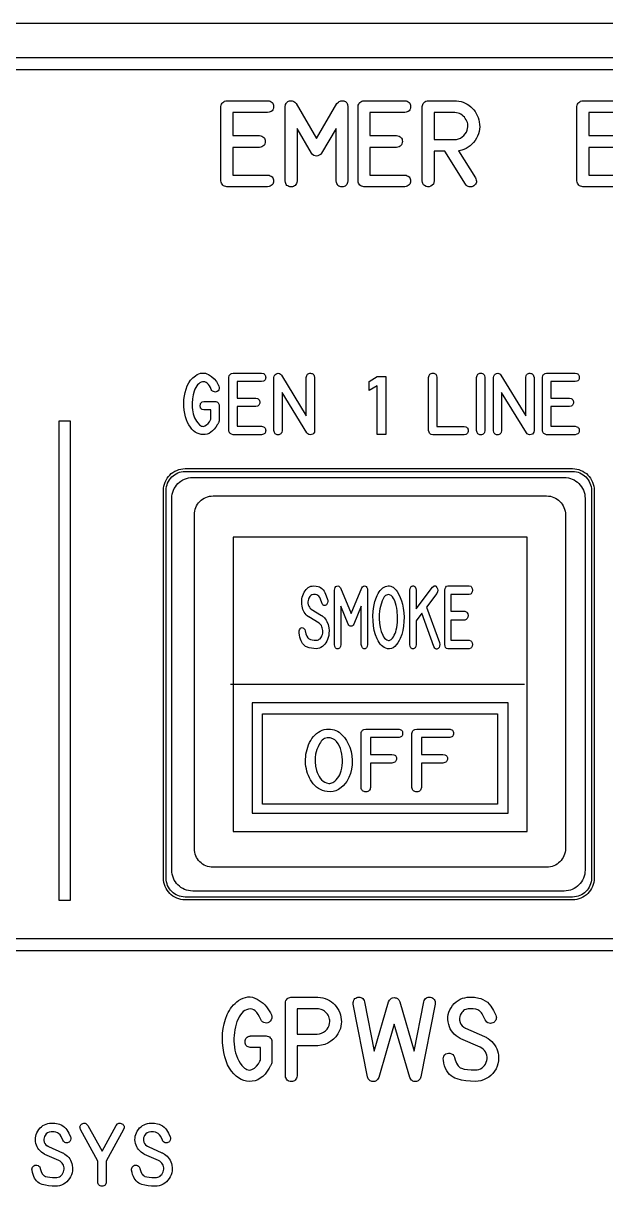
# Model space of a CAD drawing. Extents: x 27 to 704, y 10 to 614.
# Drawn here: x 63.5 to 95.2, y 252 to 315.7 of the extents above; entities that cross this region are included whole.
import ezdxf

# ---------------------------------------------------------------- set-up
doc = ezdxf.new("R2010")
doc.units = 0
for name, color, linetype in [('_BACKPANEL', 5, 'CONTINUOUS'), ('_ENGRAVING', 105, 'CONTINUOUS'), ('_LABELS', 30, 'CONTINUOUS'), ('_TOPLAYER', 1, 'CONTINUOUS')]:
    doc.layers.add(name, color=color, linetype=linetype)

msp = doc.modelspace()

# ---------------------------------------------------------------- linework, layer by layer
at = {"layer": '_BACKPANEL'}
for points in [[(26.966, 315.712), (26.966, 302.323), (26.966, 275.545), (26.966, 221.988), (26.966, 208.599), (26.966, 181.821), (171.966, 181.821), (171.966, 208.599), (171.966, 221.988), (171.966, 275.545), (171.966, 302.323), (171.966, 315.712)], [(72.268, 291.339), (93.364, 291.339), (93.469, 291.334), (93.571, 291.318), (93.67, 291.293), (93.764, 291.258), (93.854, 291.215), (93.939, 291.164), (94.018, 291.105), (94.091, 291.039), (94.157, 290.966), (94.216, 290.887), (94.267, 290.802), (94.31, 290.712), (94.345, 290.618), (94.37, 290.519), (94.385, 290.417), (94.391, 290.311), (94.391, 269.216), (94.385, 269.111), (94.37, 269.009), (94.345, 268.91), (94.31, 268.816), (94.267, 268.726), (94.216, 268.641), (94.157, 268.562), (94.091, 268.489), (94.018, 268.423), (93.939, 268.364), (93.854, 268.313), (93.764, 268.269), (93.67, 268.235), (93.571, 268.21), (93.469, 268.194), (93.364, 268.189), (72.268, 268.189), (72.163, 268.194), (72.06, 268.21), (71.962, 268.235), (71.867, 268.269), (71.778, 268.313), (71.693, 268.364), (71.614, 268.423), (71.541, 268.489), (71.475, 268.562), (71.416, 268.641), (71.364, 268.726), (71.321, 268.816), (71.287, 268.91), (71.262, 269.009), (71.246, 269.111), (71.241, 269.216), (71.241, 290.311), (71.246, 290.417), (71.262, 290.519), (71.287, 290.618), (71.321, 290.712), (71.364, 290.802), (71.416, 290.887), (71.475, 290.966), (71.541, 291.039), (71.614, 291.105), (71.693, 291.164), (71.778, 291.215), (71.867, 291.258), (71.962, 291.293), (72.06, 291.318), (72.163, 291.334)]]:
    msp.add_lwpolyline(points, close=True, dxfattribs=at)
at = {"layer": '_ENGRAVING'}
for points in [[(32.398, 313.2), (168.215, 313.2), (168.215, 313.836), (32.398, 313.836)], [(76.763, 310.87), (74.866, 310.87), (74.866, 309.618), (76.312, 309.618), (76.388, 309.602), (76.454, 309.579), (76.51, 309.55), (76.555, 309.512), (76.591, 309.468), (76.616, 309.416), (76.631, 309.358), (76.636, 309.292), (76.63, 309.226), (76.615, 309.167), (76.59, 309.116), (76.554, 309.072), (76.509, 309.035), (76.453, 309.005), (76.388, 308.983), (76.312, 308.968), (74.866, 308.968), (74.866, 307.464), (76.763, 307.464), (76.838, 307.449), (76.904, 307.426), (76.959, 307.396), (77.005, 307.36), (77.04, 307.316), (77.065, 307.265), (77.08, 307.207), (77.086, 307.142), (77.08, 307.076), (77.065, 307.019), (77.04, 306.968), (77.005, 306.924), (76.959, 306.888), (76.904, 306.858), (76.838, 306.836), (76.763, 306.821), (74.547, 306.821), (74.48, 306.834), (74.42, 306.855), (74.368, 306.884), (74.323, 306.921), (74.286, 306.965), (74.257, 307.018), (74.236, 307.078), (74.222, 307.146), (74.222, 311.188), (74.237, 311.259), (74.259, 311.321), (74.288, 311.375), (74.325, 311.419), (74.37, 311.455), (74.422, 311.481), (74.481, 311.499), (74.547, 311.508), (76.763, 311.508), (76.838, 311.498), (76.904, 311.479), (76.959, 311.451), (77.005, 311.415), (77.04, 311.371), (77.065, 311.318), (77.08, 311.257), (77.084, 311.187), (77.079, 311.117), (77.064, 311.056), (77.039, 311.003), (77.003, 310.959), (76.958, 310.924), (76.903, 310.897), (76.838, 310.879)], [(81.134, 307.142), (81.118, 307.066), (81.095, 307.001), (81.065, 306.946), (81.028, 306.902), (80.984, 306.867), (80.933, 306.842), (80.875, 306.827), (80.81, 306.822), (80.745, 306.828), (80.688, 306.843), (80.637, 306.868), (80.593, 306.903), (80.557, 306.948), (80.527, 307.002), (80.504, 307.067), (80.489, 307.142), (80.489, 310), (79.704, 308.657), (79.639, 308.59), (79.571, 308.542), (79.499, 308.511), (79.423, 308.499), (79.348, 308.506), (79.277, 308.535), (79.21, 308.585), (79.148, 308.657), (78.367, 309.993), (78.369, 307.142), (78.356, 307.067), (78.335, 307.002), (78.306, 306.948), (78.268, 306.903), (78.223, 306.869), (78.17, 306.844), (78.108, 306.829), (78.039, 306.825), (77.969, 306.83), (77.909, 306.845), (77.856, 306.87), (77.812, 306.904), (77.777, 306.949), (77.75, 307.003), (77.732, 307.068), (77.722, 307.142), (77.722, 311.183), (77.743, 311.302), (77.763, 311.351), (77.789, 311.394), (77.821, 311.43), (77.859, 311.459), (77.903, 311.482), (77.953, 311.498), (78.005, 311.507), (78.056, 311.508), (78.105, 311.502), (78.152, 311.487), (78.198, 311.465), (78.241, 311.436), (78.324, 311.353), (79.425, 309.46), (80.537, 311.353), (80.619, 311.436), (80.663, 311.465), (80.708, 311.487), (80.754, 311.501), (80.803, 311.508), (80.853, 311.506), (80.904, 311.497), (80.954, 311.48), (80.997, 311.458), (81.035, 311.428), (81.066, 311.392), (81.092, 311.35), (81.112, 311.301), (81.134, 311.183)], [(84.224, 310.87), (82.327, 310.87), (82.327, 309.618), (83.773, 309.618), (83.849, 309.602), (83.915, 309.579), (83.971, 309.55), (84.016, 309.512), (84.052, 309.468), (84.077, 309.416), (84.092, 309.358), (84.097, 309.292), (84.092, 309.226), (84.076, 309.167), (84.051, 309.116), (84.015, 309.072), (83.97, 309.035), (83.914, 309.005), (83.849, 308.983), (83.773, 308.968), (82.327, 308.968), (82.327, 307.464), (84.224, 307.464), (84.299, 307.449), (84.365, 307.426), (84.421, 307.396), (84.466, 307.36), (84.501, 307.316), (84.526, 307.265), (84.542, 307.207), (84.547, 307.142), (84.542, 307.076), (84.526, 307.019), (84.501, 306.968), (84.466, 306.924), (84.421, 306.888), (84.365, 306.858), (84.299, 306.836), (84.224, 306.821), (82.008, 306.821), (81.941, 306.834), (81.881, 306.855), (81.829, 306.884), (81.784, 306.921), (81.747, 306.965), (81.718, 307.018), (81.697, 307.078), (81.683, 307.146), (81.683, 311.188), (81.698, 311.259), (81.72, 311.321), (81.75, 311.375), (81.786, 311.419), (81.831, 311.455), (81.883, 311.481), (81.942, 311.499), (82.008, 311.508), (84.224, 311.508), (84.299, 311.498), (84.365, 311.479), (84.42, 311.451), (84.466, 311.415), (84.501, 311.371), (84.526, 311.318), (84.541, 311.257), (84.545, 311.187), (84.54, 311.117), (84.525, 311.056), (84.5, 311.003), (84.464, 310.959), (84.419, 310.924), (84.364, 310.897), (84.299, 310.879)], [(88.073, 307.318), (88.104, 307.254), (88.123, 307.194), (88.13, 307.135), (88.126, 307.08), (88.11, 307.027), (88.082, 306.976), (88.042, 306.928), (87.991, 306.883), (87.934, 306.85), (87.873, 306.831), (87.808, 306.824), (87.738, 306.83), (87.671, 306.849), (87.614, 306.878), (87.567, 306.92), (87.529, 306.972), (86.4, 308.755), (85.828, 308.755), (85.828, 307.144), (85.817, 307.051), (85.783, 306.973), (85.727, 306.908), (85.647, 306.857), (85.558, 306.826), (85.472, 306.821), (85.389, 306.842), (85.309, 306.89), (85.254, 306.941), (85.214, 307), (85.191, 307.068), (85.183, 307.144), (85.183, 311.188), (85.189, 311.252), (85.206, 311.311), (85.235, 311.365), (85.275, 311.415), (85.324, 311.456), (85.379, 311.485), (85.438, 311.502), (85.503, 311.508), (86.924, 311.508), (87.051, 311.503), (87.172, 311.488), (87.29, 311.462), (87.403, 311.427), (87.513, 311.381), (87.618, 311.325), (87.718, 311.259), (87.815, 311.182), (87.905, 311.098), (87.986, 311.008), (88.058, 310.913), (88.121, 310.812), (88.175, 310.706), (88.22, 310.595), (88.257, 310.477), (88.284, 310.355), (88.301, 310.221), (88.306, 310.09), (88.297, 309.961), (88.275, 309.834), (88.24, 309.71), (88.192, 309.587), (88.131, 309.467), (88.056, 309.349), (87.972, 309.238), (87.881, 309.138), (87.784, 309.05), (87.679, 308.973), (87.569, 308.907), (87.451, 308.854), (87.327, 308.811), (87.197, 308.78), (87.153, 308.773)], [(86.924, 309.398), (87.039, 309.407), (87.149, 309.434), (87.255, 309.478), (87.356, 309.54), (87.447, 309.616), (87.522, 309.704), (87.58, 309.802), (87.623, 309.911), (87.645, 309.998), (87.657, 310.083), (87.659, 310.166), (87.652, 310.246), (87.634, 310.325), (87.608, 310.402), (87.571, 310.476), (87.524, 310.548), (87.47, 310.615), (87.411, 310.675), (87.348, 310.726), (87.279, 310.769), (87.206, 310.805), (87.128, 310.832), (87.044, 310.852), (86.957, 310.863), (85.828, 310.863), (85.828, 309.398)], [(73.297, 294.686), (73.283, 294.688), (73.197, 294.711), (73.164, 294.731), (73.136, 294.757), (73.115, 294.788), (73.1, 294.825), (73.087, 294.915), (73.1, 295.005), (73.115, 295.042), (73.136, 295.073), (73.164, 295.099), (73.197, 295.119), (73.283, 295.142), (73.297, 295.146), (73.312, 295.146), (73.903, 295.146), (73.948, 295.141), (73.99, 295.129), (74.028, 295.108), (74.063, 295.078), (74.092, 295.042), (74.113, 295.003), (74.125, 294.961), (74.13, 294.915), (74.13, 294.086), (74.11, 294.044), (74.099, 294.018), (74.088, 293.993), (74.075, 293.969), (74.062, 293.944), (74.051, 293.92), (74.038, 293.895), (74.024, 293.871), (73.944, 293.744), (73.859, 293.635), (73.769, 293.544), (73.675, 293.469), (73.576, 293.412), (73.472, 293.372), (73.364, 293.349), (73.251, 293.344), (73.138, 293.354), (73.029, 293.381), (72.925, 293.424), (72.826, 293.483), (72.731, 293.557), (72.641, 293.647), (72.556, 293.754), (72.475, 293.876), (72.405, 294.007), (72.345, 294.154), (72.294, 294.316), (72.254, 294.494), (72.224, 294.681), (72.207, 294.87), (72.202, 295.061), (72.21, 295.254), (72.232, 295.446), (72.269, 295.633), (72.321, 295.816), (72.387, 295.993), (72.471, 296.159), (72.572, 296.308), (72.692, 296.438), (72.831, 296.55), (72.923, 296.607), (73.014, 296.649), (73.105, 296.678), (73.195, 296.692), (73.284, 296.693), (73.373, 296.679), (73.461, 296.651), (73.549, 296.609), (73.713, 296.502), (73.855, 296.375), (73.974, 296.228), (74.072, 296.061), (74.085, 296.035), (74.094, 296.012), (74.107, 295.987), (74.125, 295.913), (74.124, 295.846), (74.104, 295.787), (74.065, 295.734), (74.018, 295.695), (73.968, 295.67), (73.917, 295.66), (73.863, 295.665), (73.812, 295.682), (73.767, 295.709), (73.728, 295.748), (73.695, 295.796), (73.646, 295.906), (73.594, 296), (73.539, 296.077), (73.48, 296.137), (73.418, 296.18), (73.353, 296.207), (73.284, 296.217), (73.212, 296.21), (73.14, 296.189), (73.073, 296.156), (73.011, 296.112), (72.953, 296.056), (72.9, 295.989), (72.851, 295.909), (72.807, 295.819), (72.768, 295.716), (72.707, 295.503), (72.668, 295.282), (72.65, 295.053), (72.654, 294.816), (72.666, 294.698), (72.685, 294.583), (72.712, 294.473), (72.747, 294.366), (72.789, 294.263), (72.839, 294.164), (72.897, 294.068), (72.962, 293.977), (73.058, 293.873), (73.106, 293.837), (73.155, 293.812), (73.203, 293.797), (73.252, 293.793), (73.301, 293.8), (73.35, 293.817), (73.444, 293.871), (73.527, 293.945), (73.599, 294.039), (73.661, 294.152), (73.679, 294.188), (73.679, 294.686)], [(76.432, 296.229), (75.103, 296.229), (75.103, 295.335), (76.116, 295.335), (76.216, 295.308), (76.255, 295.286), (76.287, 295.26), (76.311, 295.228), (76.329, 295.191), (76.34, 295.149), (76.343, 295.102), (76.339, 295.055), (76.329, 295.013), (76.311, 294.977), (76.286, 294.945), (76.254, 294.919), (76.215, 294.898), (76.116, 294.871), (75.103, 294.871), (75.103, 293.797), (76.432, 293.797), (76.531, 293.77), (76.57, 293.749), (76.602, 293.722), (76.626, 293.691), (76.644, 293.655), (76.655, 293.613), (76.658, 293.567), (76.655, 293.52), (76.644, 293.479), (76.626, 293.442), (76.602, 293.411), (76.57, 293.385), (76.531, 293.364), (76.432, 293.338), (74.88, 293.338), (74.791, 293.362), (74.754, 293.383), (74.723, 293.409), (74.697, 293.441), (74.677, 293.478), (74.652, 293.57), (74.652, 296.457), (74.678, 296.552), (74.699, 296.59), (74.724, 296.622), (74.755, 296.647), (74.792, 296.666), (74.88, 296.685), (76.432, 296.685), (76.531, 296.664), (76.57, 296.645), (76.601, 296.619), (76.626, 296.587), (76.643, 296.55), (76.654, 296.506), (76.657, 296.456), (76.654, 296.406), (76.643, 296.362), (76.625, 296.325), (76.601, 296.293), (76.569, 296.268), (76.53, 296.249)], [(79.318, 293.563), (79.308, 293.485), (79.277, 293.423), (79.227, 293.376), (79.155, 293.345), (79.079, 293.334), (79.011, 293.346), (78.952, 293.382), (78.903, 293.442), (77.556, 295.644), (77.556, 293.563), (77.529, 293.463), (77.508, 293.424), (77.482, 293.392), (77.451, 293.367), (77.415, 293.349), (77.375, 293.338), (77.329, 293.335), (77.284, 293.338), (77.243, 293.349), (77.208, 293.367), (77.177, 293.392), (77.151, 293.424), (77.131, 293.463), (77.104, 293.563), (77.104, 296.45), (77.123, 296.528), (77.159, 296.591), (77.209, 296.64), (77.275, 296.674), (77.345, 296.688), (77.409, 296.676), (77.467, 296.637), (77.519, 296.573), (78.866, 294.368), (78.866, 296.45), (78.892, 296.552), (78.913, 296.592), (78.939, 296.625), (78.971, 296.65), (79.009, 296.668), (79.051, 296.678), (79.099, 296.681), (79.147, 296.677), (79.189, 296.666), (79.225, 296.648), (79.255, 296.622), (79.28, 296.59), (79.298, 296.55), (79.318, 296.45)], [(83.201, 293.342), (82.731, 293.342), (82.731, 295.999), (82.281, 295.744), (82.281, 296.232), (82.731, 296.511), (83.201, 296.511)], [(85.752, 293.336), (85.664, 293.355), (85.628, 293.374), (85.597, 293.399), (85.571, 293.431), (85.55, 293.469), (85.525, 293.563), (85.525, 296.453), (85.552, 296.556), (85.574, 296.596), (85.6, 296.629), (85.632, 296.654), (85.669, 296.672), (85.711, 296.682), (85.759, 296.685), (85.806, 296.68), (85.848, 296.669), (85.884, 296.65), (85.914, 296.625), (85.938, 296.592), (85.957, 296.553), (85.977, 296.453), (85.977, 293.792), (87.457, 293.794), (87.556, 293.769), (87.595, 293.749), (87.627, 293.722), (87.652, 293.69), (87.669, 293.652), (87.679, 293.609), (87.682, 293.559), (87.678, 293.51), (87.667, 293.467), (87.649, 293.43), (87.624, 293.399), (87.592, 293.374), (87.554, 293.356), (87.455, 293.336)], [(88.594, 293.563), (88.566, 293.463), (88.545, 293.423), (88.519, 293.391), (88.488, 293.366), (88.452, 293.348), (88.411, 293.337), (88.365, 293.334), (88.319, 293.337), (88.279, 293.348), (88.243, 293.366), (88.212, 293.392), (88.186, 293.424), (88.165, 293.463), (88.138, 293.563), (88.138, 296.453), (88.165, 296.554), (88.186, 296.594), (88.212, 296.626), (88.243, 296.652), (88.279, 296.67), (88.319, 296.681), (88.365, 296.685), (88.411, 296.681), (88.452, 296.67), (88.488, 296.653), (88.519, 296.627), (88.545, 296.595), (88.566, 296.555), (88.594, 296.453)], [(91.263, 293.563), (91.253, 293.485), (91.223, 293.423), (91.172, 293.376), (91.101, 293.345), (91.024, 293.334), (90.956, 293.346), (90.898, 293.382), (90.848, 293.442), (89.501, 295.644), (89.501, 293.563), (89.474, 293.463), (89.453, 293.424), (89.427, 293.392), (89.396, 293.367), (89.36, 293.349), (89.32, 293.338), (89.274, 293.335), (89.229, 293.338), (89.188, 293.349), (89.153, 293.367), (89.122, 293.392), (89.097, 293.424), (89.076, 293.463), (89.049, 293.563), (89.049, 296.45), (89.069, 296.528), (89.104, 296.591), (89.154, 296.64), (89.22, 296.674), (89.29, 296.688), (89.354, 296.676), (89.412, 296.637), (89.464, 296.573), (90.811, 294.368), (90.811, 296.45), (90.837, 296.552), (90.858, 296.592), (90.885, 296.625), (90.917, 296.65), (90.954, 296.668), (90.996, 296.678), (91.044, 296.681), (91.092, 296.677), (91.134, 296.666), (91.17, 296.648), (91.201, 296.622), (91.225, 296.59), (91.244, 296.55), (91.263, 296.45)], [(93.503, 296.229), (92.174, 296.229), (92.174, 295.335), (93.187, 295.335), (93.287, 295.308), (93.326, 295.286), (93.358, 295.26), (93.383, 295.228), (93.4, 295.191), (93.411, 295.149), (93.414, 295.102), (93.411, 295.055), (93.4, 295.013), (93.382, 294.977), (93.357, 294.945), (93.325, 294.919), (93.286, 294.898), (93.187, 294.871), (92.174, 294.871), (92.174, 293.797), (93.503, 293.797), (93.602, 293.77), (93.641, 293.749), (93.673, 293.722), (93.698, 293.691), (93.715, 293.655), (93.726, 293.613), (93.729, 293.567), (93.726, 293.52), (93.715, 293.479), (93.698, 293.442), (93.673, 293.411), (93.641, 293.385), (93.602, 293.364), (93.503, 293.338), (91.951, 293.338), (91.862, 293.362), (91.825, 293.383), (91.794, 293.409), (91.768, 293.441), (91.748, 293.478), (91.724, 293.57), (91.724, 296.457), (91.749, 296.552), (91.77, 296.59), (91.796, 296.622), (91.827, 296.647), (91.863, 296.666), (91.951, 296.685), (93.503, 296.685), (93.602, 296.664), (93.641, 296.645), (93.673, 296.619), (93.697, 296.587), (93.715, 296.55), (93.725, 296.506), (93.729, 296.456), (93.725, 296.406), (93.714, 296.362), (93.697, 296.325), (93.672, 296.293), (93.64, 296.268), (93.602, 296.249)], [(65.404, 294.077), (65.394, 268.014), (66.031, 268.014), (66.041, 294.077)], [(72.278, 291.492), (93.353, 291.492), (93.476, 291.486), (93.594, 291.468), (93.708, 291.439), (93.818, 291.399), (93.922, 291.349), (94.02, 291.289), (94.112, 291.221), (94.196, 291.144), (94.273, 291.06), (94.341, 290.968), (94.401, 290.87), (94.451, 290.766), (94.491, 290.656), (94.52, 290.542), (94.538, 290.424), (94.544, 290.302), (94.544, 269.226), (94.538, 269.104), (94.52, 268.986), (94.491, 268.871), (94.451, 268.762), (94.401, 268.658), (94.341, 268.56), (94.273, 268.468), (94.196, 268.384), (94.112, 268.307), (94.02, 268.238), (93.922, 268.179), (93.818, 268.129), (93.708, 268.089), (93.594, 268.06), (93.476, 268.042), (93.353, 268.036), (72.278, 268.036), (72.156, 268.042), (72.037, 268.06), (71.923, 268.089), (71.814, 268.129), (71.71, 268.179), (71.611, 268.238), (71.52, 268.307), (71.435, 268.384), (71.359, 268.468), (71.29, 268.56), (71.231, 268.658), (71.181, 268.762), (71.141, 268.871), (71.112, 268.986), (71.094, 269.104), (71.087, 269.226), (71.087, 290.302), (71.094, 290.424), (71.112, 290.542), (71.141, 290.656), (71.181, 290.766), (71.231, 290.87), (71.29, 290.968), (71.359, 291.06), (71.435, 291.144), (71.52, 291.221), (71.611, 291.289), (71.71, 291.349), (71.814, 291.399), (71.923, 291.439), (72.037, 291.468), (72.156, 291.486)], [(72.686, 291.014), (92.902, 291.014), (93.019, 291.008), (93.133, 290.991), (93.242, 290.963), (93.347, 290.924), (93.447, 290.876), (93.541, 290.819), (93.629, 290.754), (93.71, 290.68), (93.784, 290.599), (93.849, 290.511), (93.907, 290.417), (93.955, 290.317), (93.993, 290.212), (94.021, 290.103), (94.038, 289.989), (94.044, 289.872), (94.044, 269.656), (94.038, 269.539), (94.021, 269.425), (93.993, 269.316), (93.955, 269.211), (93.907, 269.111), (93.849, 269.017), (93.784, 268.929), (93.71, 268.848), (93.629, 268.774), (93.541, 268.708), (93.447, 268.651), (93.347, 268.603), (93.242, 268.565), (93.133, 268.537), (93.019, 268.52), (92.902, 268.514), (72.686, 268.514), (72.569, 268.52), (72.455, 268.537), (72.346, 268.565), (72.241, 268.603), (72.141, 268.651), (72.047, 268.708), (71.959, 268.774), (71.878, 268.848), (71.804, 268.929), (71.739, 269.017), (71.681, 269.111), (71.633, 269.211), (71.595, 269.316), (71.567, 269.425), (71.55, 269.539), (71.544, 269.656), (71.544, 289.872), (71.55, 289.989), (71.567, 290.103), (71.595, 290.212), (71.633, 290.317), (71.681, 290.417), (71.739, 290.511), (71.804, 290.599), (71.878, 290.68), (71.959, 290.754), (72.047, 290.819), (72.141, 290.876), (72.241, 290.924), (72.346, 290.963), (72.455, 290.991), (72.569, 291.008)], [(32.309, 265.278), (168.127, 265.278), (168.127, 265.914), (32.309, 265.914)], [(75.835, 260.001), (75.815, 260.003), (75.751, 260.015), (75.695, 260.035), (75.648, 260.062), (75.61, 260.098), (75.58, 260.14), (75.559, 260.191), (75.546, 260.249), (75.541, 260.315), (75.546, 260.38), (75.559, 260.438), (75.58, 260.489), (75.61, 260.532), (75.648, 260.567), (75.695, 260.594), (75.751, 260.614), (75.815, 260.626), (75.835, 260.631), (75.855, 260.631), (76.683, 260.631), (76.746, 260.625), (76.804, 260.608), (76.857, 260.578), (76.906, 260.538), (76.947, 260.489), (76.976, 260.435), (76.993, 260.377), (76.999, 260.315), (76.999, 259.178), (76.972, 259.119), (76.957, 259.083), (76.941, 259.05), (76.923, 259.016), (76.905, 258.982), (76.889, 258.949), (76.871, 258.915), (76.851, 258.882), (76.739, 258.708), (76.62, 258.559), (76.495, 258.433), (76.363, 258.331), (76.225, 258.252), (76.08, 258.197), (75.928, 258.166), (75.77, 258.158), (75.612, 258.173), (75.46, 258.21), (75.315, 258.269), (75.176, 258.349), (75.043, 258.451), (74.917, 258.575), (74.798, 258.721), (74.685, 258.888), (74.587, 259.068), (74.503, 259.27), (74.432, 259.493), (74.375, 259.737), (74.334, 259.994), (74.31, 260.253), (74.303, 260.515), (74.315, 260.78), (74.345, 261.043), (74.397, 261.3), (74.469, 261.55), (74.562, 261.794), (74.618, 261.911), (74.679, 262.022), (74.747, 262.127), (74.821, 262.225), (74.902, 262.318), (74.989, 262.404), (75.083, 262.484), (75.183, 262.557), (75.311, 262.635), (75.439, 262.694), (75.566, 262.733), (75.692, 262.753), (75.817, 262.753), (75.941, 262.735), (76.065, 262.697), (76.187, 262.639), (76.306, 262.569), (76.416, 262.492), (76.519, 262.408), (76.615, 262.317), (76.702, 262.22), (76.782, 262.115), (76.854, 262.005), (76.918, 261.887), (76.936, 261.851), (76.95, 261.819), (76.968, 261.786), (76.993, 261.684), (76.991, 261.592), (76.964, 261.51), (76.909, 261.438), (76.843, 261.384), (76.774, 261.35), (76.702, 261.337), (76.627, 261.343), (76.555, 261.366), (76.492, 261.404), (76.437, 261.457), (76.391, 261.523), (76.323, 261.675), (76.251, 261.803), (76.173, 261.908), (76.091, 261.991), (76.004, 262.05), (75.913, 262.087), (75.816, 262.1), (75.715, 262.091), (75.615, 262.062), (75.521, 262.017), (75.434, 261.957), (75.353, 261.88), (75.279, 261.787), (75.211, 261.679), (75.15, 261.554), (75.095, 261.414), (75.048, 261.269), (75.009, 261.121), (74.978, 260.971), (74.954, 260.818), (74.938, 260.662), (74.93, 260.504), (74.929, 260.343), (74.936, 260.179), (74.952, 260.016), (74.979, 259.859), (75.016, 259.707), (75.065, 259.561), (75.124, 259.419), (75.194, 259.283), (75.275, 259.153), (75.366, 259.027), (75.433, 258.949), (75.5, 258.885), (75.568, 258.836), (75.636, 258.801), (75.704, 258.781), (75.772, 258.775), (75.84, 258.784), (75.909, 258.807), (75.976, 258.842), (76.04, 258.882), (76.156, 258.984), (76.257, 259.112), (76.344, 259.267), (76.369, 259.317), (76.369, 260.001)], [(79.455, 262.744), (79.498, 262.744), (79.638, 262.728), (79.773, 262.701), (79.903, 262.663), (80.027, 262.613), (80.139, 262.555), (80.242, 262.487), (80.337, 262.411), (80.423, 262.326), (80.501, 262.232), (80.571, 262.129), (80.632, 262.018), (80.684, 261.898), (80.726, 261.774), (80.756, 261.651), (80.774, 261.528), (80.779, 261.406), (80.773, 261.285), (80.754, 261.165), (80.723, 261.046), (80.68, 260.927), (80.59, 260.75), (80.482, 260.593), (80.355, 260.457), (80.209, 260.34), (80.047, 260.246), (79.875, 260.175), (79.692, 260.128), (79.498, 260.104), (79.455, 260.102), (78.365, 260.102), (78.365, 258.467), (78.351, 258.392), (78.33, 258.328), (78.301, 258.274), (78.265, 258.229), (78.222, 258.195), (78.171, 258.17), (78.112, 258.155), (78.047, 258.15), (77.981, 258.155), (77.923, 258.17), (77.872, 258.195), (77.828, 258.229), (77.793, 258.274), (77.764, 258.328), (77.744, 258.392), (77.73, 258.467), (77.73, 262.43), (77.742, 262.495), (77.761, 262.553), (77.788, 262.604), (77.821, 262.647), (77.862, 262.683), (77.909, 262.71), (77.964, 262.731), (78.026, 262.744), (78.047, 262.744)], [(83.954, 262.488), (84.739, 259.806), (85.264, 262.488), (85.29, 262.558), (85.322, 262.617), (85.36, 262.664), (85.403, 262.701), (85.452, 262.726), (85.507, 262.74), (85.567, 262.743), (85.633, 262.735), (85.697, 262.717), (85.751, 262.691), (85.797, 262.657), (85.833, 262.615), (85.86, 262.565), (85.878, 262.508), (85.886, 262.442), (85.885, 262.369), (85.109, 258.408), (85.064, 258.299), (85.034, 258.255), (85, 258.219), (84.961, 258.191), (84.917, 258.17), (84.869, 258.156), (84.816, 258.15), (84.763, 258.152), (84.713, 258.161), (84.668, 258.178), (84.626, 258.203), (84.588, 258.235), (84.554, 258.274), (84.497, 258.377), (83.649, 261.27), (82.808, 258.377), (82.749, 258.272), (82.715, 258.231), (82.677, 258.199), (82.636, 258.175), (82.591, 258.159), (82.543, 258.15), (82.492, 258.15), (82.44, 258.158), (82.393, 258.172), (82.35, 258.194), (82.31, 258.223), (82.274, 258.258), (82.243, 258.301), (82.191, 258.408), (81.415, 262.369), (81.419, 262.445), (81.431, 262.512), (81.451, 262.571), (81.479, 262.622), (81.515, 262.663), (81.559, 262.697), (81.611, 262.722), (81.671, 262.738), (81.733, 262.745), (81.79, 262.74), (81.843, 262.725), (81.892, 262.699), (81.936, 262.663), (81.976, 262.615), (82.012, 262.557), (82.043, 262.488), (82.561, 259.801), (83.346, 262.488), (83.402, 262.585), (83.471, 262.656), (83.512, 262.681), (83.556, 262.7), (83.655, 262.717), (83.706, 262.714), (83.753, 262.705), (83.796, 262.688), (83.835, 262.663), (83.871, 262.63), (83.902, 262.59)], [(88.576, 260.595), (88.612, 260.579), (88.652, 260.559), (88.688, 260.539), (88.723, 260.518), (88.76, 260.496), (88.866, 260.42), (88.961, 260.336), (89.046, 260.246), (89.12, 260.149), (89.183, 260.044), (89.236, 259.933), (89.278, 259.814), (89.31, 259.689), (89.326, 259.587), (89.334, 259.484), (89.335, 259.38), (89.328, 259.274), (89.301, 259.124), (89.256, 258.98), (89.194, 258.842), (89.113, 258.71), (89.019, 258.588), (88.912, 258.48), (88.795, 258.388), (88.666, 258.31), (88.52, 258.243), (88.372, 258.195), (88.221, 258.167), (88.067, 258.157), (87.81, 258.165), (87.559, 258.19), (87.313, 258.232), (87.074, 258.291), (86.96, 258.331), (86.854, 258.385), (86.757, 258.454), (86.668, 258.536), (86.588, 258.632), (86.516, 258.742), (86.453, 258.867), (86.399, 259.005), (86.358, 259.157), (86.327, 259.314), (86.319, 259.393), (86.33, 259.466), (86.359, 259.535), (86.406, 259.599), (86.466, 259.651), (86.533, 259.684), (86.607, 259.698), (86.688, 259.693), (86.77, 259.666), (86.838, 259.62), (86.893, 259.556), (86.935, 259.474), (86.941, 259.453), (86.971, 259.338), (87.005, 259.235), (87.045, 259.144), (87.089, 259.065), (87.138, 258.998), (87.193, 258.944), (87.252, 258.902), (87.317, 258.873), (87.464, 258.832), (87.637, 258.804), (87.837, 258.789), (88.063, 258.787), (88.168, 258.794), (88.265, 258.813), (88.354, 258.845), (88.433, 258.89), (88.504, 258.949), (88.567, 259.019), (88.621, 259.103), (88.666, 259.2), (88.694, 259.293), (88.707, 259.388), (88.705, 259.484), (88.688, 259.582), (88.658, 259.677), (88.615, 259.764), (88.56, 259.843), (88.493, 259.913), (88.418, 259.968), (88.323, 260.019), (87.284, 260.474), (87.251, 260.492), (87.13, 260.563), (87.02, 260.641), (86.923, 260.725), (86.838, 260.818), (86.765, 260.917), (86.704, 261.023), (86.655, 261.136), (86.618, 261.257), (86.589, 261.398), (86.575, 261.536), (86.577, 261.671), (86.596, 261.801), (86.63, 261.928), (86.68, 262.052), (86.746, 262.171), (86.828, 262.287), (86.922, 262.394), (87.022, 262.487), (87.13, 262.565), (87.244, 262.629), (87.366, 262.679), (87.495, 262.715), (87.631, 262.736), (87.773, 262.744), (88.02, 262.737), (88.253, 262.693), (88.366, 262.664), (88.48, 262.62), (88.613, 262.548), (88.729, 262.463), (88.829, 262.366), (88.913, 262.257), (89.056, 262.016), (89.184, 261.757), (89.204, 261.698), (89.212, 261.645), (89.211, 261.594), (89.201, 261.545), (89.182, 261.499), (89.154, 261.449), (89.126, 261.414), (89.079, 261.373), (89.019, 261.339), (88.956, 261.319), (88.891, 261.314), (88.823, 261.324), (88.757, 261.347), (88.7, 261.384), (88.651, 261.437), (88.61, 261.503), (88.485, 261.769), (88.449, 261.834), (88.406, 261.893), (88.357, 261.947), (88.3, 261.994), (88.252, 262.026), (88.205, 262.047), (88.103, 262.084), (87.957, 262.109), (87.751, 262.116), (87.678, 262.11), (87.609, 262.098), (87.545, 262.077), (87.486, 262.048), (87.43, 262.012), (87.38, 261.968), (87.333, 261.915), (87.291, 261.855), (87.246, 261.771), (87.217, 261.682), (87.205, 261.588), (87.21, 261.49), (87.237, 261.372), (87.284, 261.269), (87.353, 261.179), (87.444, 261.104), (87.464, 261.089), (87.489, 261.075), (87.513, 261.064), (87.54, 261.052)], [(79.455, 262.111), (78.365, 262.111), (78.365, 260.736), (79.455, 260.736), (79.579, 260.747), (79.696, 260.779), (79.805, 260.832), (79.907, 260.907), (79.995, 260.997), (80.063, 261.098), (80.11, 261.21), (80.137, 261.333), (80.143, 261.409), (80.142, 261.483), (80.132, 261.554), (80.115, 261.624), (80.091, 261.69), (80.059, 261.755), (80.019, 261.817), (79.971, 261.877), (79.918, 261.932), (79.861, 261.979), (79.802, 262.02), (79.739, 262.052), (79.673, 262.078), (79.603, 262.096), (79.531, 262.107)], [(65.589, 254.281), (65.615, 254.27), (65.645, 254.255), (65.671, 254.24), (65.696, 254.224), (65.724, 254.208), (65.801, 254.151), (65.871, 254.088), (65.933, 254.021), (65.987, 253.948), (66.033, 253.87), (66.072, 253.787), (66.103, 253.698), (66.126, 253.604), (66.144, 253.452), (66.139, 253.294), (66.12, 253.183), (66.087, 253.075), (66.041, 252.972), (65.982, 252.873), (65.913, 252.782), (65.835, 252.701), (65.749, 252.632), (65.655, 252.574), (65.548, 252.524), (65.439, 252.488), (65.328, 252.467), (65.216, 252.46), (65.027, 252.466), (64.843, 252.485), (64.663, 252.516), (64.487, 252.56), (64.404, 252.59), (64.326, 252.63), (64.255, 252.681), (64.19, 252.743), (64.132, 252.815), (64.079, 252.897), (64.033, 252.99), (63.993, 253.093), (63.963, 253.207), (63.94, 253.325), (63.934, 253.383), (63.942, 253.438), (63.964, 253.49), (63.998, 253.537), (64.042, 253.576), (64.091, 253.601), (64.146, 253.612), (64.205, 253.608), (64.265, 253.587), (64.315, 253.553), (64.355, 253.505), (64.386, 253.444), (64.39, 253.428), (64.437, 253.265), (64.499, 253.138), (64.535, 253.088), (64.575, 253.048), (64.619, 253.017), (64.666, 252.994), (64.774, 252.964), (64.901, 252.943), (65.047, 252.932), (65.212, 252.931), (65.29, 252.936), (65.361, 252.95), (65.426, 252.974), (65.484, 253.008), (65.536, 253.051), (65.582, 253.104), (65.621, 253.167), (65.655, 253.239), (65.675, 253.308), (65.685, 253.379), (65.683, 253.451), (65.671, 253.525), (65.648, 253.596), (65.617, 253.661), (65.577, 253.719), (65.528, 253.772), (65.473, 253.813), (65.403, 253.851), (64.642, 254.191), (64.617, 254.204), (64.528, 254.257), (64.448, 254.315), (64.377, 254.379), (64.315, 254.448), (64.261, 254.522), (64.217, 254.601), (64.181, 254.686), (64.154, 254.776), (64.132, 254.882), (64.122, 254.985), (64.124, 255.085), (64.137, 255.183), (64.162, 255.278), (64.199, 255.37), (64.247, 255.459), (64.307, 255.546), (64.376, 255.626), (64.45, 255.695), (64.529, 255.754), (64.613, 255.802), (64.702, 255.839), (64.796, 255.866), (64.896, 255.882), (65, 255.887), (65.181, 255.882), (65.352, 255.849), (65.435, 255.828), (65.518, 255.795), (65.616, 255.741), (65.701, 255.677), (65.774, 255.605), (65.835, 255.523), (65.94, 255.343), (66.034, 255.15), (66.049, 255.106), (66.054, 255.028), (66.033, 254.957), (65.991, 254.893), (65.957, 254.863), (65.913, 254.837), (65.867, 254.823), (65.82, 254.819), (65.77, 254.826), (65.722, 254.843), (65.68, 254.871), (65.644, 254.91), (65.613, 254.96), (65.522, 255.159), (65.464, 255.252), (65.387, 255.327), (65.317, 255.367), (65.242, 255.394), (65.135, 255.413), (64.984, 255.418), (64.88, 255.404), (64.789, 255.367), (64.712, 255.307), (64.647, 255.223), (64.614, 255.16), (64.593, 255.094), (64.584, 255.024), (64.588, 254.95), (64.607, 254.862), (64.642, 254.785), (64.692, 254.718), (64.759, 254.662), (64.773, 254.651), (64.792, 254.64), (64.81, 254.632), (64.829, 254.623)], [(68.521, 255.765), (68.589, 255.844), (68.625, 255.87), (68.663, 255.886), (68.702, 255.893), (68.744, 255.891), (68.787, 255.879), (68.831, 255.858), (68.872, 255.831), (68.905, 255.8), (68.929, 255.765), (68.945, 255.727), (68.953, 255.685), (68.951, 255.64), (68.924, 255.538), (67.979, 253.817), (67.979, 252.696), (67.972, 252.64), (67.959, 252.592), (67.94, 252.551), (67.914, 252.518), (67.882, 252.492), (67.844, 252.473), (67.8, 252.462), (67.749, 252.458), (67.699, 252.462), (67.655, 252.473), (67.617, 252.492), (67.585, 252.518), (67.559, 252.551), (67.54, 252.592), (67.527, 252.64), (67.52, 252.696), (67.52, 253.817), (66.577, 255.538), (66.55, 255.639), (66.548, 255.684), (66.555, 255.726), (66.571, 255.764), (66.594, 255.798), (66.626, 255.829), (66.665, 255.856), (66.709, 255.877), (66.751, 255.888), (66.792, 255.891), (66.832, 255.884), (66.871, 255.868), (66.908, 255.842), (66.979, 255.765), (67.75, 254.36)], [(71.01, 254.281), (71.036, 254.27), (71.066, 254.255), (71.092, 254.24), (71.118, 254.224), (71.145, 254.208), (71.222, 254.151), (71.292, 254.088), (71.354, 254.021), (71.408, 253.948), (71.455, 253.87), (71.493, 253.787), (71.524, 253.698), (71.547, 253.604), (71.566, 253.452), (71.561, 253.294), (71.541, 253.183), (71.508, 253.075), (71.462, 252.972), (71.404, 252.873), (71.334, 252.782), (71.256, 252.701), (71.17, 252.632), (71.076, 252.574), (70.969, 252.524), (70.86, 252.488), (70.749, 252.467), (70.637, 252.46), (70.448, 252.466), (70.264, 252.485), (70.084, 252.516), (69.909, 252.56), (69.825, 252.59), (69.748, 252.63), (69.676, 252.681), (69.611, 252.743), (69.553, 252.815), (69.5, 252.897), (69.454, 252.99), (69.414, 253.093), (69.384, 253.207), (69.361, 253.325), (69.356, 253.383), (69.363, 253.438), (69.385, 253.49), (69.42, 253.537), (69.464, 253.576), (69.513, 253.601), (69.567, 253.612), (69.626, 253.608), (69.686, 253.587), (69.736, 253.553), (69.776, 253.505), (69.807, 253.444), (69.812, 253.428), (69.858, 253.265), (69.92, 253.138), (69.956, 253.088), (69.996, 253.048), (70.04, 253.017), (70.087, 252.994), (70.195, 252.964), (70.322, 252.943), (70.468, 252.932), (70.634, 252.931), (70.711, 252.936), (70.782, 252.95), (70.847, 252.974), (70.905, 253.008), (70.957, 253.051), (71.003, 253.104), (71.043, 253.167), (71.076, 253.239), (71.096, 253.308), (71.106, 253.379), (71.105, 253.451), (71.092, 253.525), (71.07, 253.596), (71.038, 253.661), (70.998, 253.719), (70.949, 253.772), (70.894, 253.813), (70.824, 253.851), (70.063, 254.191), (70.038, 254.204), (69.95, 254.257), (69.87, 254.315), (69.798, 254.379), (69.736, 254.448), (69.682, 254.522), (69.638, 254.601), (69.602, 254.686), (69.575, 254.776), (69.553, 254.882), (69.543, 254.985), (69.545, 255.085), (69.558, 255.183), (69.583, 255.278), (69.62, 255.37), (69.668, 255.459), (69.729, 255.546), (69.797, 255.626), (69.871, 255.695), (69.95, 255.754), (70.034, 255.802), (70.123, 255.839), (70.217, 255.866), (70.317, 255.882), (70.421, 255.887), (70.602, 255.882), (70.773, 255.849), (70.856, 255.828), (70.939, 255.795), (71.037, 255.741), (71.122, 255.677), (71.195, 255.605), (71.256, 255.523), (71.361, 255.343), (71.455, 255.15), (71.47, 255.106), (71.475, 255.028), (71.454, 254.957), (71.413, 254.893), (71.378, 254.863), (71.334, 254.837), (71.289, 254.823), (71.241, 254.819), (71.191, 254.826), (71.143, 254.843), (71.101, 254.871), (71.065, 254.91), (71.035, 254.96), (70.943, 255.159), (70.885, 255.252), (70.808, 255.327), (70.738, 255.367), (70.663, 255.394), (70.556, 255.413), (70.405, 255.418), (70.301, 255.404), (70.211, 255.367), (70.133, 255.307), (70.068, 255.223), (70.035, 255.16), (70.014, 255.094), (70.005, 255.024), (70.009, 254.95), (70.028, 254.862), (70.063, 254.785), (70.114, 254.718), (70.18, 254.662), (70.195, 254.651), (70.213, 254.64), (70.231, 254.632), (70.251, 254.623)]]:
    msp.add_lwpolyline(points, close=True, dxfattribs=at)
for points in [[(96.141, 306.821), (93.925, 306.821), (93.858, 306.834), (93.798, 306.855), (93.746, 306.884), (93.701, 306.921), (93.664, 306.965), (93.635, 307.018), (93.614, 307.078), (93.601, 307.146), (93.601, 311.188), (93.615, 311.259), (93.637, 311.321), (93.667, 311.375), (93.703, 311.419), (93.748, 311.455), (93.8, 311.481), (93.859, 311.499), (93.925, 311.508), (96.141, 311.508)], [(96.141, 310.87), (94.244, 310.87), (94.244, 309.618), (95.69, 309.618)], [(95.69, 308.968), (94.244, 308.968), (94.244, 307.464), (96.141, 307.464)]]:
    msp.add_lwpolyline(points, dxfattribs=at)
at = {"layer": '_LABELS'}
for points in [[(90.885, 271.763), (90.885, 287.765), (74.885, 287.765), (74.885, 271.763)], [(79.696, 283.513), (79.715, 283.502), (79.737, 283.487), (79.756, 283.472), (79.775, 283.456), (79.795, 283.44), (79.852, 283.383), (79.903, 283.321), (79.948, 283.253), (79.988, 283.181), (80.051, 283.02), (80.09, 282.838), (80.104, 282.686), (80.1, 282.529), (80.086, 282.417), (80.062, 282.31), (80.028, 282.207), (79.985, 282.109), (79.934, 282.018), (79.877, 281.937), (79.813, 281.868), (79.744, 281.81), (79.665, 281.761), (79.585, 281.725), (79.504, 281.704), (79.421, 281.697), (79.283, 281.703), (79.148, 281.721), (79.016, 281.753), (78.887, 281.796), (78.825, 281.826), (78.768, 281.867), (78.716, 281.918), (78.668, 281.979), (78.625, 282.051), (78.587, 282.133), (78.553, 282.225), (78.523, 282.328), (78.501, 282.442), (78.484, 282.559), (78.48, 282.617), (78.486, 282.672), (78.502, 282.724), (78.527, 282.771), (78.56, 282.81), (78.596, 282.835), (78.635, 282.845), (78.679, 282.841), (78.723, 282.821), (78.76, 282.787), (78.789, 282.739), (78.812, 282.678), (78.815, 282.663), (78.85, 282.5), (78.895, 282.373), (78.951, 282.283), (78.983, 282.252), (79.018, 282.23), (79.097, 282.199), (79.19, 282.179), (79.298, 282.168), (79.419, 282.166), (79.476, 282.171), (79.528, 282.185), (79.576, 282.209), (79.619, 282.243), (79.657, 282.286), (79.691, 282.339), (79.72, 282.402), (79.744, 282.474), (79.759, 282.543), (79.766, 282.614), (79.765, 282.685), (79.756, 282.759), (79.739, 282.83), (79.716, 282.894), (79.687, 282.953), (79.651, 283.005), (79.61, 283.046), (79.559, 283.084), (79, 283.423), (78.982, 283.436), (78.917, 283.489), (78.858, 283.547), (78.806, 283.611), (78.76, 283.679), (78.72, 283.753), (78.688, 283.832), (78.661, 283.917), (78.641, 284.006), (78.625, 284.112), (78.618, 284.215), (78.619, 284.315), (78.629, 284.412), (78.648, 284.507), (78.675, 284.599), (78.71, 284.688), (78.754, 284.774), (78.805, 284.854), (78.859, 284.923), (78.917, 284.982), (78.978, 285.029), (79.044, 285.067), (79.113, 285.093), (79.186, 285.109), (79.263, 285.114), (79.396, 285.109), (79.522, 285.077), (79.582, 285.055), (79.644, 285.023), (79.715, 284.969), (79.778, 284.906), (79.832, 284.833), (79.877, 284.752), (79.954, 284.573), (80.023, 284.379), (80.034, 284.336), (80.037, 284.257), (80.022, 284.187), (79.991, 284.123), (79.966, 284.093), (79.934, 284.068), (79.9, 284.053), (79.865, 284.049), (79.828, 284.057), (79.793, 284.074), (79.762, 284.102), (79.736, 284.14), (79.714, 284.19), (79.647, 284.388), (79.604, 284.481), (79.547, 284.556), (79.496, 284.596), (79.441, 284.623), (79.362, 284.641), (79.251, 284.646), (79.175, 284.633), (79.108, 284.596), (79.051, 284.536), (79.004, 284.453), (78.979, 284.39), (78.964, 284.324), (78.957, 284.254), (78.96, 284.18), (78.974, 284.093), (79, 284.016), (79.037, 283.949), (79.086, 283.893), (79.097, 283.882), (79.11, 283.871), (79.123, 283.863), (79.138, 283.854)], [(82.204, 281.926), (82.183, 281.823), (82.148, 281.75), (82.124, 281.725), (82.098, 281.707), (82.067, 281.696), (82.033, 281.692), (81.999, 281.696), (81.968, 281.707), (81.941, 281.726), (81.918, 281.751), (81.883, 281.824), (81.863, 281.926), (81.863, 284.013), (81.449, 283.032), (81.415, 282.983), (81.379, 282.948), (81.341, 282.926), (81.301, 282.917), (81.261, 282.922), (81.224, 282.943), (81.189, 282.98), (81.155, 283.032), (80.744, 284.008), (80.745, 281.926), (80.727, 281.824), (80.692, 281.752), (80.668, 281.726), (80.64, 281.708), (80.607, 281.698), (80.57, 281.694), (80.534, 281.698), (80.502, 281.709), (80.474, 281.727), (80.451, 281.752), (80.418, 281.825), (80.403, 281.926), (80.403, 284.877), (80.414, 284.964), (80.439, 285.031), (80.475, 285.078), (80.525, 285.107), (80.58, 285.114), (80.63, 285.099), (80.677, 285.061), (80.721, 285.001), (81.302, 283.619), (81.888, 285.001), (81.932, 285.061), (81.979, 285.099), (82.029, 285.114), (82.082, 285.106), (82.131, 285.077), (82.168, 285.03), (82.192, 284.963), (82.204, 284.877)], [(84.099, 284.13), (84.146, 283.896), (84.176, 283.658), (84.188, 283.416), (84.183, 283.169), (84.161, 282.925), (84.12, 282.693), (84.062, 282.471), (83.986, 282.26), (83.927, 282.137), (83.859, 282.023), (83.781, 281.92), (83.693, 281.825), (83.597, 281.75), (83.497, 281.705), (83.392, 281.688), (83.282, 281.7), (83.193, 281.728), (83.11, 281.766), (83.032, 281.816), (82.959, 281.876), (82.892, 281.948), (82.83, 282.03), (82.773, 282.124), (82.722, 282.228), (82.635, 282.454), (82.569, 282.692), (82.523, 282.943), (82.499, 283.207), (82.495, 283.474), (82.511, 283.739), (82.547, 284), (82.604, 284.257), (82.681, 284.495), (82.726, 284.601), (82.777, 284.699), (82.833, 284.787), (82.893, 284.867), (82.959, 284.938), (83.03, 285.001), (83.102, 285.051), (83.175, 285.086), (83.251, 285.107), (83.328, 285.114), (83.4, 285.11), (83.47, 285.095), (83.535, 285.071), (83.598, 285.037), (83.657, 284.993), (83.712, 284.94), (83.764, 284.877), (83.813, 284.804), (83.902, 284.646), (83.979, 284.481), (84.045, 284.309)], [(85.734, 285.051), (85.801, 285.102), (85.833, 285.114), (85.864, 285.116), (85.894, 285.11), (85.923, 285.094), (85.978, 285.035), (86.018, 284.957), (86.03, 284.877), (86.015, 284.794), (85.972, 284.71), (85.413, 283.966), (86.122, 282.031), (86.136, 281.922), (86.126, 281.832), (86.094, 281.76), (86.038, 281.707), (86.005, 281.689), (85.973, 281.68), (85.943, 281.681), (85.915, 281.69), (85.888, 281.709), (85.863, 281.736), (85.818, 281.819), (85.156, 283.625), (84.848, 283.214), (84.848, 281.922), (84.827, 281.819), (84.79, 281.746), (84.766, 281.721), (84.738, 281.703), (84.706, 281.692), (84.671, 281.689), (84.635, 281.693), (84.604, 281.705), (84.577, 281.723), (84.554, 281.749), (84.522, 281.821), (84.508, 281.922), (84.508, 284.877), (84.522, 284.979), (84.554, 285.052), (84.577, 285.078), (84.604, 285.097), (84.635, 285.109), (84.671, 285.114), (84.706, 285.111), (84.738, 285.1), (84.766, 285.082), (84.79, 285.057), (84.827, 284.982), (84.848, 284.877), (84.848, 283.869)], [(87.74, 284.648), (86.739, 284.648), (86.739, 283.734), (87.502, 283.734), (87.577, 283.706), (87.607, 283.684), (87.631, 283.657), (87.663, 283.587), (87.673, 283.496), (87.662, 283.405), (87.63, 283.335), (87.577, 283.287), (87.502, 283.259), (86.739, 283.259), (86.739, 282.161), (87.74, 282.161), (87.815, 282.133), (87.868, 282.085), (87.9, 282.015), (87.91, 281.926), (87.9, 281.836), (87.868, 281.767), (87.815, 281.719), (87.74, 281.692), (86.571, 281.692), (86.504, 281.716), (86.453, 281.764), (86.418, 281.835), (86.4, 281.929), (86.4, 284.88), (86.419, 284.978), (86.454, 285.049), (86.505, 285.095), (86.571, 285.114), (87.74, 285.114), (87.815, 285.093), (87.844, 285.073), (87.868, 285.047), (87.899, 284.975), (87.91, 284.88), (87.899, 284.784), (87.867, 284.714), (87.843, 284.688), (87.814, 284.668)], [(83.338, 284.64), (83.284, 284.635), (83.233, 284.619), (83.186, 284.593), (83.142, 284.557), (83.102, 284.511), (83.065, 284.454), (83.001, 284.309), (82.908, 284.002), (82.877, 283.867), (82.857, 283.744), (82.841, 283.556), (82.84, 283.331), (82.856, 283.09), (82.891, 282.852), (82.947, 282.628), (83.025, 282.426), (83.073, 282.339), (83.128, 282.268), (83.19, 282.213), (83.259, 282.175), (83.341, 282.153), (83.379, 282.153), (83.416, 282.161), (83.486, 282.199), (83.551, 282.267), (83.608, 282.352), (83.658, 282.439), (83.701, 282.529), (83.736, 282.621), (83.765, 282.724), (83.79, 282.843), (83.824, 283.126), (83.833, 283.438), (83.813, 283.75), (83.791, 283.902), (83.762, 284.046), (83.724, 284.183), (83.678, 284.311), (83.623, 284.425), (83.557, 284.516), (83.48, 284.584), (83.393, 284.63)], [(75.912, 278.747), (75.912, 278.604), (75.912, 272.747), (89.859, 272.747), (89.859, 278.747)], [(76.483, 278.148), (89.269, 278.148), (89.269, 273.247), (76.483, 273.247)], [(81.236, 276.347), (81.306, 276.114), (81.351, 275.876), (81.369, 275.634), (81.362, 275.388), (81.328, 275.145), (81.267, 274.913), (81.18, 274.691), (81.065, 274.481), (80.977, 274.358), (80.875, 274.245), (80.757, 274.141), (80.625, 274.047), (80.482, 273.972), (80.331, 273.926), (80.174, 273.91), (80.009, 273.922), (79.875, 273.949), (79.75, 273.988), (79.633, 274.037), (79.524, 274.098), (79.422, 274.169), (79.329, 274.251), (79.244, 274.345), (79.167, 274.449), (79.098, 274.56), (79.037, 274.674), (78.984, 274.792), (78.938, 274.912), (78.9, 275.036), (78.87, 275.163), (78.847, 275.293), (78.833, 275.426), (78.826, 275.56), (78.827, 275.693), (78.835, 275.825), (78.851, 275.957), (78.875, 276.087), (78.906, 276.217), (78.991, 276.474), (79.044, 276.597), (79.106, 276.712), (79.174, 276.818), (79.251, 276.915), (79.334, 277.003), (79.425, 277.083), (79.524, 277.154), (79.63, 277.216), (79.738, 277.266), (79.849, 277.302), (79.962, 277.323), (80.077, 277.33), (80.186, 277.325), (80.29, 277.311), (80.389, 277.286), (80.483, 277.253), (80.571, 277.209), (80.655, 277.156), (80.733, 277.093), (80.806, 277.02), (80.939, 276.862), (81.055, 276.697), (81.154, 276.526)], [(81.849, 274.15), (81.849, 277.093), (81.86, 277.145), (81.877, 277.19), (81.9, 277.23), (81.929, 277.262), (81.964, 277.289), (82.006, 277.309), (82.106, 277.33), (83.861, 277.33), (83.92, 277.322), (83.971, 277.308), (84.015, 277.288), (84.05, 277.262), (84.078, 277.229), (84.097, 277.19), (84.109, 277.145), (84.113, 277.094), (84.109, 277.043), (84.097, 276.998), (84.077, 276.959), (84.049, 276.927), (84.013, 276.901), (83.969, 276.881), (83.917, 276.868), (83.857, 276.861), (82.358, 276.861), (82.358, 275.949), (83.527, 275.949), (83.637, 275.928), (83.68, 275.909), (83.716, 275.884), (83.744, 275.853), (83.764, 275.816), (83.776, 275.773), (83.781, 275.723), (83.778, 275.674), (83.767, 275.63), (83.747, 275.591), (83.72, 275.558), (83.684, 275.531), (83.64, 275.508), (83.527, 275.48), (82.358, 275.48), (82.358, 274.15), (82.35, 274.096), (82.336, 274.049), (82.315, 274.01), (82.288, 273.977), (82.254, 273.951), (82.213, 273.933), (82.166, 273.921), (82.112, 273.917), (82.059, 273.92), (82.011, 273.93), (81.969, 273.948), (81.933, 273.973), (81.903, 274.006), (81.879, 274.047), (81.861, 274.095)], [(84.621, 274.15), (84.621, 277.093), (84.632, 277.145), (84.649, 277.19), (84.672, 277.23), (84.701, 277.262), (84.736, 277.289), (84.778, 277.309), (84.878, 277.33), (86.633, 277.33), (86.692, 277.322), (86.743, 277.308), (86.786, 277.288), (86.822, 277.262), (86.849, 277.229), (86.869, 277.19), (86.881, 277.145), (86.885, 277.094), (86.881, 277.043), (86.869, 276.998), (86.849, 276.959), (86.821, 276.927), (86.785, 276.901), (86.741, 276.881), (86.689, 276.868), (86.629, 276.861), (85.13, 276.861), (85.13, 275.949), (86.299, 275.949), (86.409, 275.928), (86.452, 275.909), (86.488, 275.884), (86.516, 275.853), (86.536, 275.816), (86.548, 275.773), (86.553, 275.723), (86.55, 275.674), (86.539, 275.63), (86.519, 275.591), (86.491, 275.558), (86.456, 275.531), (86.412, 275.508), (86.299, 275.48), (85.13, 275.48), (85.13, 274.15), (85.122, 274.096), (85.108, 274.049), (85.087, 274.01), (85.06, 273.977), (85.026, 273.951), (84.985, 273.933), (84.938, 273.921), (84.884, 273.917), (84.83, 273.92), (84.783, 273.93), (84.741, 273.948), (84.705, 273.973), (84.675, 274.006), (84.651, 274.047), (84.633, 274.095)], [(80.092, 276.856), (80.011, 276.851), (79.935, 276.836), (79.865, 276.81), (79.799, 276.774), (79.738, 276.727), (79.683, 276.67), (79.632, 276.603), (79.587, 276.526), (79.509, 276.367), (79.447, 276.22), (79.401, 276.085), (79.37, 275.962), (79.347, 275.774), (79.345, 275.55), (79.369, 275.31), (79.421, 275.072), (79.459, 274.957), (79.505, 274.848), (79.56, 274.744), (79.622, 274.647), (79.695, 274.56), (79.777, 274.489), (79.871, 274.434), (79.974, 274.396), (80.097, 274.374), (80.155, 274.374), (80.21, 274.382), (80.264, 274.397), (80.316, 274.42), (80.412, 274.488), (80.498, 274.572), (80.573, 274.659), (80.637, 274.749), (80.69, 274.841), (80.734, 274.944), (80.771, 275.063), (80.8, 275.196), (80.822, 275.345), (80.834, 275.501), (80.835, 275.656), (80.826, 275.812), (80.805, 275.968), (80.773, 276.12), (80.729, 276.264), (80.672, 276.4), (80.603, 276.528), (80.52, 276.642), (80.421, 276.732), (80.306, 276.801), (80.175, 276.846)]]:
    msp.add_lwpolyline(points, close=True, dxfattribs=at)
msp.add_lwpolyline([(74.746, 279.764), (90.746, 279.764)], dxfattribs=at)
at = {"layer": '_TOPLAYER'}
msp.add_lwpolyline([(169.685, 315.712), (29.281, 315.713)], dxfattribs=at)
msp.add_lwpolyline([(73.798, 290.007), (91.948, 290.007), (92.053, 290.002), (92.155, 289.987), (92.253, 289.962), (92.348, 289.927), (92.437, 289.884), (92.522, 289.833), (92.601, 289.774), (92.673, 289.708), (92.74, 289.635), (92.798, 289.556), (92.85, 289.472), (92.893, 289.382), (92.927, 289.288), (92.952, 289.189), (92.968, 289.087), (92.973, 288.982), (92.973, 270.833), (92.968, 270.728), (92.952, 270.626), (92.927, 270.527), (92.893, 270.433), (92.85, 270.343), (92.798, 270.259), (92.74, 270.18), (92.673, 270.107), (92.601, 270.041), (92.522, 269.982), (92.437, 269.931), (92.348, 269.888), (92.253, 269.853), (92.155, 269.828), (92.053, 269.813), (91.948, 269.807), (73.798, 269.807), (73.693, 269.813), (73.591, 269.828), (73.493, 269.853), (73.399, 269.888), (73.309, 269.931), (73.224, 269.982), (73.145, 270.041), (73.073, 270.107), (73.007, 270.18), (72.948, 270.259), (72.896, 270.343), (72.853, 270.433), (72.819, 270.527), (72.794, 270.626), (72.778, 270.728), (72.773, 270.833), (72.773, 288.982), (72.778, 289.087), (72.794, 289.189), (72.819, 289.288), (72.853, 289.382), (72.896, 289.472), (72.948, 289.556), (73.007, 289.635), (73.073, 289.708), (73.145, 289.774), (73.224, 289.833), (73.309, 289.884), (73.399, 289.927), (73.493, 289.962), (73.591, 289.987), (73.693, 290.002)], close=True, dxfattribs=at)

doc.saveas('drawing.dxf')
